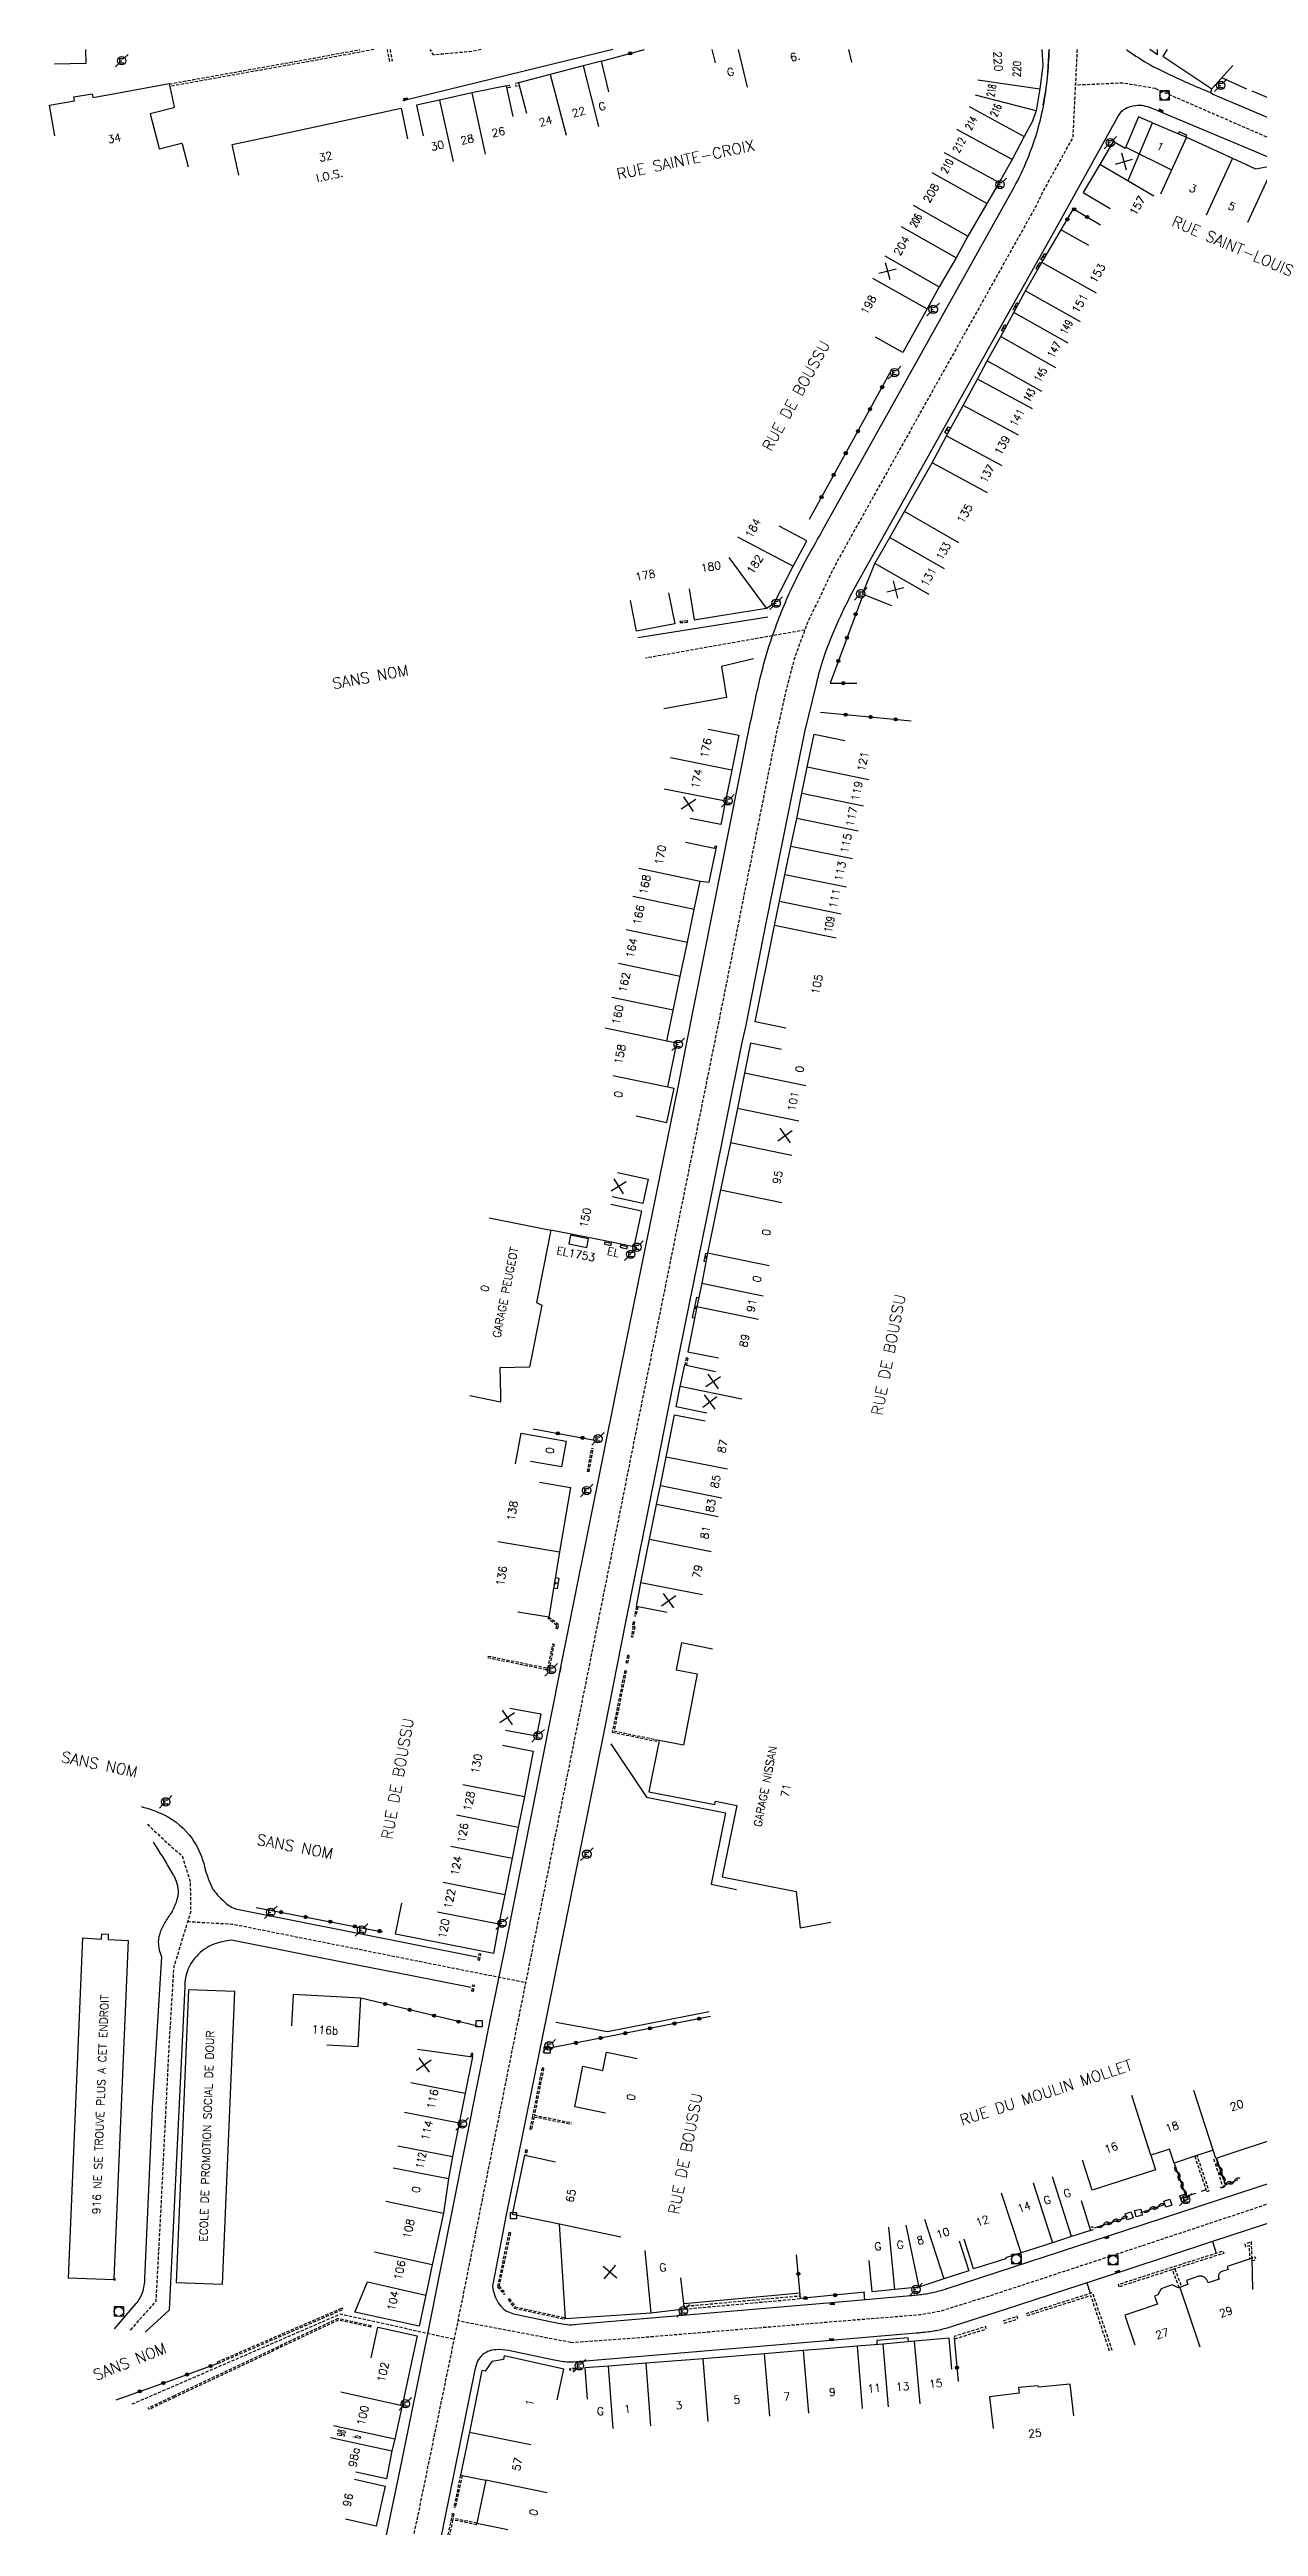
# Model space of a CAD drawing. Header units: millimetres. Extents: x 108000 to 109000, y 121000 to 122000.
# Drawn here: x 108280.5 to 108473.1, y 121605.4 to 122000 of the extents above; entities that cross this region are included whole.
import ezdxf
from ezdxf.enums import TextEntityAlignment as Align

# ---------------------------------------------------------------- set-up
doc = ezdxf.new("R2010")
doc.units = ezdxf.units.MM
doc.linetypes.add('DASHED', pattern=[0.75, 0.5, -0.25])
doc.layers.get('0').update_dxf_attribs({"linetype": 'CONTINUOUS'})
for name, color, linetype in [('W0001', 6, 'DASHED'), ('W0008', 7, 'CONTINUOUS'), ('W0100', 7, 'CONTINUOUS'), ('W0112', 1, 'DASHED'), ('W0310', 3, 'CONTINUOUS'), ('W0322', 7, 'CONTINUOUS'), ('W0400', 7, 'CONTINUOUS'), ('W0420', 7, 'CONTINUOUS'), ('W0471', 7, 'CONTINUOUS'), ('W0984', 7, 'CONTINUOUS'), ('W0989', 7, 'CONTINUOUS'), ('W0991', 7, 'CONTINUOUS'), ('W1102', 7, 'CONTINUOUS')]:
    doc.layers.add(name, color=color, linetype=linetype)
doc.styles.get("Standard").update_dxf_attribs({"font": 'romans.shx', "width": 0.85})

# ---------------------------------------------------------------- blocks, each defined once
blk = doc.blocks.new('T400')
for p, q in [((-0.15, 0.3), (0.15, 0.3)), ((-0.15, -0.25), (-0.15, 0.3)), ((-0.15, 0.15), (0.15, 0.15)), ((-0.15, 0), (0.15, 0)), ((0.15, 0.3), (0.15, -0.25)), ((-0.15, -0.15), (0.15, -0.15)), ((-0.15, -0.25), (-0.15, -0.3)), ((-0.15, -0.3), (0.15, -0.3)), ((0.15, -0.3), (0.15, -0.25))]:
    blk.add_line(p, q)
blk = doc.blocks.new('T420')
for p, q in [((0.75, 0.75), (-0.75, 0.75)), ((-0.75, 0.75), (-0.75, -0.75)), ((0.75, 0.75), (0.75, -0.75)), ((0.75, -0.75), (-0.75, -0.75))]:
    blk.add_line(p, q)
blk.add_ellipse((0, 0), major_axis=(-0.53, 0.53), ratio=1, start_param=3.926991, end_param=10.210176)
blk = doc.blocks.new('T471')
for p, q in [((-0.333334, 0.333334), (-0.333334, -0.333334)), ((-0.333334, 0.333334), (0.333334, 0.333334)), ((-0.333334, 0), (0, 0)), ((0.500001, 0.500001), (1.000002, 1.000002)), ((-0.500001, -0.500001), (-1.000002, -1.000002)), ((-0.333334, -0.333334), (0.333334, -0.333334))]:
    blk.add_line(p, q)
blk.add_ellipse((0, 0), major_axis=(0.471405, 0.471405), ratio=1, start_param=5.4977871438, end_param=11.780972451)
blk = doc.blocks.new('t112o')
at = {"color": 0, "linetype": 'Continuous'}
for p, q in [((-0.5, 0.5), (0.5, 0.5)), ((-0.5, -0.5), (-0.5, 0.5)), ((0.5, 0.5), (0.5, -0.5)), ((0.5, -0.5), (-0.5, -0.5))]:
    blk.add_line(p, q, dxfattribs=at)
blk = doc.blocks.new('t310o')
at = {"color": 0, "linetype": 'Continuous'}
for centre, start, end in [((-0.5, 0.38), 216.8699, 323.1304), ((0.5, -0.37), 36.8699, 143.1303)]:
    blk.add_arc(centre, 0.625, start, end, dxfattribs=at)
blk = doc.blocks.new('t991o')
at = {"color": 0, "linetype": 'Continuous'}
for p, q in [((-1, 1), (1, -1)), ((-1, -1), (1, 1))]:
    blk.add_line(p, q, dxfattribs=at)
blk = doc.blocks.new('t322o')
at = {"color": 0, "linetype": 'Continuous'}
for radius in [0.25, 0.15]:
    blk.add_circle((0, 0), radius, dxfattribs=at)

msp = doc.modelspace()

# ---------------------------------------------------------------- linework, layer by layer
at = {"layer": 'W0001', "flags": 128}
for points in [[(108444.19, 122000), (108443.49, 121985.98), (108438.57, 121977.06), (108437.51, 121974.83), (108418, 121939.97), (108408.08, 121922.25), (108406.21, 121918.88), (108405.18, 121916.93), (108402.49, 121911.26), (108401.3, 121908.84), (108399.17, 121903.03), (108397.82, 121897.87), (108396.25, 121890.91), (108387.53, 121847.24), (108380.72, 121813.47), (108374.14, 121780.96), (108370.21, 121761.15), (108365.39, 121737.11), (108358.99, 121705.13), (108355.23, 121686.46), (108345.95, 121640.05), (108344.54, 121633.23), (108340.67, 121614.42), (108333.76, 121580.89), (108325.13, 121539.92), (108316.26, 121501.27), (108307.01, 121463.69), (108301.99, 121443.41), (108294, 121409.87), (108293.46, 121402.49), (108292.73, 121397.96), (108293.43, 121385.87), (108294.19, 121382.41), (108297.31, 121367.52)], [(108349.27, 122000), (108347.43, 121999.64), (108341.69, 121999.15), (108341.15, 122000)], [(108456.69, 121993.78), (108451.47, 121994.65), (108443.91, 121994.32), (108443.91, 121994.32)], [(108456.69, 121993.78), (108483.91, 121981.95), (108584.57, 121938.74)], [(108400.82, 121907.52), (108393.79, 121906.28), (108380.9, 121904), (108375.45, 121903.04), (108375.45, 121903.04)], [(108296.12, 121717.27), (108299.44, 121714.17), (108301.65, 121712.28), (108302.95, 121708.11), (108303.02, 121703.38), (108300.31, 121694.5), (108299.57, 121682.44), (108298.25, 121655.96), (108297.47, 121641.28), (108293.33, 121636.64), (108293.33, 121636.64)], [(108302.53, 121701.78), (108305.23, 121701.63), (108309.65, 121701.39), (108348.1, 121693.73), (108356.36, 121692.09), (108356.36, 121692.09)], [(108363.56, 121634.73), (108372.48, 121635.35), (108407.06, 121638.2), (108419.15, 121639.16), (108422.41, 121639.74), (108422.41, 121639.74), (108430.44, 121642.23), (108454.24, 121650.05), (108485.2, 121660.34), (108502.26, 121665.79), (108504.26, 121666.34), (108512.05, 121667.43), (108519.83, 121668.31), (108523.16, 121664.87), (108526.54, 121660.62), (108529.66, 121656.73), (108533.39, 121650.78), (108538.02, 121643.8), (108543.28, 121634.27), (108548.04, 121627.79), (108550.61, 121623.02), (108551.96, 121618.01), (108555.03, 121612.37), (108569.77, 121590.38), (108583.88, 121569.6), (108593.41, 121557.01), (108597.36, 121551.94)], [(108293.72, 121624.93), (108316.94, 121634.98), (108326.85, 121639.27), (108339.25, 121636.54), (108344.96, 121635.29), (108344.96, 121635.29)], [(108363.56, 121634.73), (108352.17, 121636.9), (108345.56, 121638.16), (108345.56, 121638.16)]]:
    msp.add_lwpolyline(points, dxfattribs=at)
at = {"layer": 'W0008'}
msp.add_line((108374.25, 121906.31), (108394.94, 121909.63), dxfattribs=at)
at = {"layer": 'W0008', "flags": 128}
for points in [[(108333.05, 121598.48), (108336.59, 121615.49), (108340.78, 121636.09), (108350.73, 121686.02), (108352.78, 121696.08), (108352.98, 121697.06), (108361.99, 121742.27), (108361.82, 121741.49), (108370.93, 121786.99), (108375.46, 121809.18), (108380.64, 121834.7), (108381.87, 121841.04), (108391.72, 121890.51, -0.0048), (108393.04, 121896.85, -0.0153), (108394.53, 121902.93, -0.0204), (108396.39, 121908.58, -0.0265), (108399.68, 121916.11, -0.0115), (108401.75, 121920, 0.0035), (108403.98, 121923.97), (108405.48, 121926.74), (108434.15, 121978.07, 0.0305), (108436.28, 121982.52, 0.0486), (108438.82, 121990.97, 0.038095), (108439.77, 122000)], [(108452.03, 122000, 0.004713), (108452.23, 121999.86, 0.004088), (108452.78, 121999.47)], [(108452.78, 121999.47, 0.025609), (108456.38, 121997.27), (108456.38, 121997.27)], [(108456.38, 121997.27, 0.014897), (108463.09, 121994.12, 0.00772), (108465.48, 121993.16), (108465.82, 121992.88), (108476.93, 121988.14), (108502.32, 121977.3), (108529.56, 121965.63), (108542.94, 121959.9), (108551.55, 121956.15), (108572.77, 121947.08), (108586.27, 121941.26)], [(108457.01, 121990.3), (108455.46, 121990.85, 0.1537), (108452.81, 121990.92, 0.2078), (108450.71, 121989.44), (108450.12, 121988.28), (108440.87, 121971.6), (108430.52, 121953.19), (108410.68, 121917.75, 0.0062), (108408.59, 121913.94, 0.0143), (108406.2, 121909.1, 0.027), (108403.82, 121903.12, 0.021), (108402.61, 121898.88), (108400.78, 121891.31), (108394.43, 121859.78), (108391.36, 121844.31), (108390.81, 121841.82), (108385.97, 121817.76), (108380.89, 121792.67), (108377.35, 121774.92), (108372.24, 121749.2), (108368.96, 121732.73), (108359.73, 121686.9), (108353.29, 121655.04), (108351.12, 121644.02, 0.1248), (108351.29, 121642.67, 0.1323), (108352.66, 121640.24, 0.13), (108354.72, 121639.24), (108361.8, 121637.75), (108361.8, 121637.75)], [(108295.16, 121720.1, -0.0427), (108298.81, 121718.78, -0.1235), (108303.24, 121714.99, -0.0799), (108305.09, 121711.09, 0.0649), (108306.52, 121707.02, 0.0619), (108308.12, 121705.19, 0.0886), (108309.77, 121703.97), (108310.17, 121703.79), (108348.59, 121696.18), (108348.59, 121696.18)], [(108290.87, 121636.9), (108294.32, 121640.91, 0.0914), (108295.36, 121642.68, 0.0743), (108295.74, 121644.93), (108296.93, 121672.04), (108298.42, 121696.16, -0.0862), (108297.9, 121698.49, -0.0827), (108298.29, 121700.29, -0.0453), (108298.9, 121701.6, -0.0032), (108300, 121703.24, 0.0617), (108300.81, 121705.13, 0.0752), (108301.08, 121706.67, 0.1235), (108300.07, 121709.56, 0.0163), (108297.08, 121714.44), (108297.08, 121714.44)], [(108347.62, 121691.28), (108337.98, 121693.18), (108329.78, 121694.8), (108309.53, 121698.8, 0.056), (108306.71, 121698.18, 0.1167), (108303.94, 121696.24, 0.1397), (108302.2, 121692.84, 0.0315), (108302.07, 121691.42), (108299.58, 121639.88), (108295.78, 121636.38), (108295.78, 121636.38)], [(108490.32, 121665.16), (108451.88, 121652.59), (108423.62, 121643.32, -0.008425), (108422.79, 121643.06, -0.006317), (108421.67, 121642.75, -0.01591), (108420.64, 121642.52, -0.017597), (108419.7, 121642.37, -0.003856), (108418.59, 121642.24, -0.004876), (108417.71, 121642.15), (108406.29, 121641.13), (108364.58, 121637.58, -0.022787), (108363.45, 121637.49, -0.008584), (108363.35, 121637.49, -0.038769), (108361.8, 121637.75)], [(108488.16, 121658.15), (108465.75, 121650.79), (108452.12, 121646.32), (108432.75, 121639.99), (108424.44, 121637.31, -0.009883), (108423.52, 121637.03, -0.008766), (108422.49, 121636.76, -0.014985), (108421.55, 121636.56, -0.013778), (108420.53, 121636.41, -0.003473), (108419.28, 121636.26, -0.005943), (108418.54, 121636.19), (108403.72, 121634.92), (108365.31, 121631.72)], [(108365.31, 121631.72, -0.0239), (108363.57, 121631.59, -0.0168), (108362.98, 121631.6, -0.0382), (108360.63, 121631.96), (108353.64, 121633.43, 0.07), (108351.67, 121633.57, 0.0825), (108350.35, 121633.28, 0.1011), (108349.27, 121632.52, 0.1325), (108348.46, 121631.09), (108348.29, 121630.37), (108337.81, 121578.78)]]:
    msp.add_lwpolyline(points, format="xyb", dxfattribs=at)
for points in [[(108370.27, 122000), (108336.83, 121991.84)], [(108439.69, 122000), (108439.49, 121996.29), (108439.42, 121995.4), (108439.31, 121994.52), (108439.06, 121992.85), (108438.76, 121991.19)], [(108465.48, 121993.16), (108465.65, 121993.75)], [(108457.01, 121990.3), (108481.94, 121979.84)], [(108461.53, 121986.09), (108461.65, 121986.35), (108460.45, 121986.89), (108460.33, 121986.62)], [(108392.65, 121902.93), (108387.54, 121901.7), (108388.38, 121896.78), (108378.4, 121894.96), (108378.4, 121894.96)], [(108369.95, 121730.09), (108375.59, 121721.57), (108388.21, 121719.12), (108385.89, 121707.76), (108389.93, 121706.91), (108389.93, 121706.91)], [(108385.61, 121687.42), (108369.4, 121684.22), (108361.16, 121685.7), (108361.16, 121685.7)], [(108465.75, 121650.79), (108466.34, 121648.95)], [(108410.41, 121641.48), (108410.29, 121642.71)], [(108445.76, 121644.24), (108446.29, 121642.58)], [(108417.35, 121634.84), (108417.3, 121635.47), (108412.28, 121635.04), (108412.32, 121634.39)]]:
    msp.add_lwpolyline(points, dxfattribs=at)
at = {"layer": 'W0100'}
for p, q in [((108457.01, 121999.13), (108455.77, 122000)), ((108457.01, 121999.13), (108456.97, 122000)), ((108437.96, 121965.58), (108438.21, 121965.44)), ((108438.21, 121965.44), (108438.14, 121965.59)), ((108438.74, 121967.02), (108439.04, 121966.85)), ((108439.04, 121966.85), (108438.85, 121966.82)), ((108439.04, 121966.85), (108438.97, 121967.02)), ((108438.21, 121965.44), (108438.04, 121965.42)), ((108434.31, 121959.12), (108434.56, 121958.98)), ((108434.56, 121958.98), (108434.33, 121958.91)), ((108434.56, 121958.98), (108434.49, 121959.21)), ((108432.41, 121955.68), (108432.69, 121955.53)), ((108432.69, 121955.53), (108432.49, 121955.49)), ((108432.69, 121955.53), (108432.61, 121955.72)), ((108423.42, 121939.45), (108423.83, 121939.23)), ((108423.83, 121939.23), (108423.57, 121939.2)), ((108423.83, 121939.23), (108423.71, 121939.46)), ((108384.89, 121807.6), (108385.21, 121807.54)), ((108385.21, 121807.54), (108385.02, 121807.43)), ((108385.21, 121807.54), (108385.07, 121807.71)), ((108383.23, 121799.6), (108383.61, 121799.53)), ((108383.61, 121799.53), (108383.37, 121799.39)), ((108383.61, 121799.53), (108383.44, 121799.74)), ((108360.96, 121755.74), (108361.21, 121755.86)), ((108360.96, 121755.74), (108361.16, 121755.55)), ((108361.5, 121755.65), (108360.96, 121755.74))]:
    msp.add_line(p, q, dxfattribs=at)
at = {"layer": 'W0100', "flags": 128}
for points in [[(108286.28, 122000), (108286.32, 121997.76), (108281.32, 121997.67)], [(108369.61, 121993.27), (108368.44, 121998.13), (108365.52, 121997.43), (108360.26, 121996.02), (108355.23, 121994.69), (108356.51, 121989.85)], [(108386.02, 122000), (108386.55, 121997.88)], [(108438.6, 122000), (108438.72, 121997.45), (108438.26, 121993.75), (108437.66, 121990.22), (108437.01, 121988.49), (108435.78, 121986.14), (108433.83, 121982.49), (108431.78, 121978.82), (108429.79, 121975.45), (108426.79, 121970.27), (108424.93, 121966.82), (108422.25, 121962.19), (108420.31, 121958.67), (108416.43, 121951.72), (108412.09, 121954.2), (108412.09, 121954.2)], [(108458.55, 122000), (108457.84, 121998.92), (108465.65, 121993.75), (108469.01, 121997.45)], [(108281.41, 121986.23), (108280.54, 121991.15), (108284.51, 121991.85), (108284.41, 121992.45), (108287.31, 121992.95), (108287.42, 121992.36), (108290.98, 121992.98), (108299.57, 121994.57), (108300.41, 121990.88), (108300.32, 121990.85), (108300.34, 121990.76), (108300.36, 121990.69), (108296.59, 121989.74), (108297.82, 121984.88), (108298, 121984.16), (108301.54, 121985.06), (108301.67, 121984.97), (108302.6, 121981.3)], [(108354.36, 121989.35), (108353.34, 121994.24), (108353.34, 121994.24), (108347.82, 121993.09), (108342.65, 121991.95), (108338.96, 121991.13), (108340.05, 121986.25)], [(108310.71, 121979.97), (108309.65, 121984.86), (108317.64, 121986.59), (108336.56, 121990.64)], [(108337.61, 121985.76), (108336.57, 121990.65)], [(108456.22, 121988.33), (108453.98, 121989.28), (108451.83, 121984.23), (108449.92, 121985.34), (108447.8, 121981.69), (108445.16, 121977.21), (108449.47, 121974.68), (108449.47, 121974.68)], [(108456.22, 121988.33), (108461.61, 121986.06), (108468.93, 121982.71), (108472.62, 121980.99), (108472.62, 121980.99), (108475.53, 121981.52), (108481.79, 121979.06), (108481.75, 121978.94), (108486.51, 121976.9), (108484.54, 121972.31)], [(108414.68, 121911.39), (108410.03, 121913.22), (108411.97, 121918.12), (108414.35, 121922.28), (108416.71, 121926.4), (108421.11, 121934.15), (108423.41, 121938.47), (108426.05, 121943.3), (108428.32, 121947.49), (108429.87, 121950.41), (108432.03, 121954.28), (108434.09, 121958.12), (108435.97, 121961.58), (108438.59, 121966.08), (108441.64, 121971.28), (108445.99, 121968.82), (108445.99, 121968.82)], [(108437.93, 121964.95), (108437.68, 121965.09), (108438.24, 121966.08), (108438.5, 121965.93), (108438.5, 121965.93)], [(108438.74, 121966.35), (108438.43, 121966.53), (108439.06, 121967.5), (108439.33, 121967.34), (108439.33, 121967.34)], [(108434.27, 121958.46), (108434.02, 121958.6), (108434.6, 121959.64), (108434.84, 121959.51), (108434.84, 121959.51)], [(108432.45, 121955.08), (108432.16, 121955.24), (108432.66, 121956.12), (108432.93, 121955.97), (108432.93, 121955.97)], [(108423.57, 121938.75), (108423.15, 121938.98), (108423.68, 121939.92), (108424.08, 121939.7), (108424.08, 121939.7)], [(108382.42, 121914.11), (108383.21, 121909.17), (108386.76, 121909.74), (108394.72, 121911.02), (108395.93, 121911.8), (108398.98, 121917.71), (108401.15, 121921.76), (108396.72, 121924.08), (108396.72, 121924.08)], [(108379.13, 121913.43), (108380.1, 121908.52), (108374.03, 121907.33), (108373.06, 121912.23), (108373.06, 121912.23)], [(108385.42, 121891.75), (108390.32, 121890.76), (108389.22, 121885.19), (108388.22, 121880.29), (108387.47, 121876.52), (108382.57, 121877.5), (108382.57, 121877.5)], [(108397.79, 121844.08), (108392.9, 121845.09), (108396.02, 121860.47), (108396.82, 121864.32), (108397.67, 121868.54), (108398.62, 121873.11), (108399.53, 121877.48), (108400.37, 121881.53), (108401.22, 121885.66), (108402.31, 121890.95), (108407.2, 121889.95), (108407.2, 121889.95)], [(108378.99, 121834.74), (108380.45, 121841.7), (108378.84, 121842.04), (108380.96, 121852.35), (108382.14, 121857.78), (108383.23, 121863.02), (108384.16, 121867.53), (108385.62, 121867.36), (108386.7, 121872.69), (108381.8, 121873.67), (108381.8, 121873.67)], [(108397.09, 121840.7), (108392.2, 121841.7), (108391.2, 121836.92), (108390.08, 121831.35), (108388.97, 121825.84), (108387.39, 121818.34), (108385.35, 121808.24), (108384.4, 121803.48), (108383.64, 121799.7), (108382.17, 121792.56), (108387.07, 121791.56), (108387.07, 121791.56)], [(108373.98, 121830.11), (108378.87, 121829.08), (108380.01, 121834.52), (108380.01, 121834.52)], [(108371, 121821.11), (108375.88, 121820.05), (108375.04, 121816.16), (108370.15, 121817.23), (108370.15, 121817.23)], [(108369.92, 121816.05), (108374.8, 121815.02), (108373.58, 121809.26), (108368.7, 121810.29), (108360.38, 121811.9), (108358.09, 121800.41), (108358.97, 121799.97), (108356.97, 121790.1), (108352.26, 121790), (108352.35, 121785.82), (108352.38, 121784.53), (108347.48, 121785.52), (108347.48, 121785.52)], [(108363.22, 121809.72), (108366.1, 121809.14), (108366.4, 121810.52), (108363.52, 121811.1), (108363.22, 121809.72), (108363.22, 121809.72)], [(108368.88, 121809.72), (108369.94, 121809.49), (108370.03, 121809.79), (108368.96, 121810.02), (108368.88, 121809.72), (108368.88, 121809.72)], [(108371.41, 121809.22), (108372.01, 121809.07), (108372.49, 121808.94), (108372.57, 121809.26), (108371.49, 121809.54), (108371.41, 121809.22), (108371.41, 121809.22)], [(108385.33, 121808.15), (108385.01, 121808.21), (108384.77, 121807), (108385.09, 121806.93), (108385.09, 121806.93)], [(108383.93, 121801.13), (108383.57, 121801.2), (108382.89, 121798.01), (108383.29, 121797.93), (108383.29, 121797.93)], [(108385.23, 121782.76), (108380.33, 121783.78), (108381, 121787.02), (108381.72, 121790.45), (108386.62, 121789.43), (108386.62, 121789.43)], [(108378.9, 121751.01), (108374, 121751.98), (108374.7, 121755.76), (108376.09, 121762.68), (108377.21, 121768.23), (108377.83, 121771.25), (108378.72, 121775.78), (108380.07, 121782.5), (108384.97, 121781.53), (108384.97, 121781.53)], [(108354.74, 121774.68), (108355.63, 121779.6), (108362.81, 121778.31), (108362.07, 121774.2), (108357.15, 121775.09), (108357.15, 121775.09)], [(108358.56, 121771.77), (108363.49, 121770.95), (108361.77, 121760.66), (108360.05, 121750.26), (108355.12, 121751.08), (108355.12, 121751.08)], [(108361.1, 121756.6), (108361.63, 121756.51), (108361.37, 121754.78), (108360.81, 121754.88), (108360.81, 121754.88)], [(108386.1, 121745.19), (108381.21, 121746.19), (108380.33, 121741.88), (108383.68, 121741.23), (108381.48, 121729.89), (108377.65, 121730.63), (108376, 121722.47), (108386.48, 121720.42), (108386.59, 121720.95), (108389.99, 121720.29), (108387.68, 121708.91), (108399.43, 121706.57), (108400.06, 121700.77), (108404.97, 121701.7), (108404.97, 121701.7)], [(108353.86, 121735.8), (108358.77, 121734.86), (108358.09, 121731.3), (108353.18, 121732.23), (108353.18, 121732.23)], [(108352.68, 121729.9), (108357.58, 121728.94), (108356.18, 121721.68), (108355.16, 121716.78), (108354.24, 121711.88), (108353.05, 121706.05), (108352.12, 121701.42), (108351.23, 121696.71), (108335.66, 121699.79), (108336.63, 121704.69), (108336.63, 121704.69)], [(108285.83, 121699.17), (108288.81, 121699), (108288.85, 121699.8), (108289.9, 121699.75), (108289.86, 121698.94), (108293.04, 121698.76), (108290.79, 121644.86), (108290.78, 121644.68), (108283.56, 121644.98), (108285.83, 121699.17), (108285.83, 121699.17)], [(108310.05, 121690.64), (108302.67, 121690.91), (108300.69, 121644.26), (108308.08, 121643.99), (108310.05, 121690.64), (108310.05, 121690.64)], [(108324.7, 121682.15), (108329.69, 121681.86), (108330.12, 121689.57), (108319.36, 121690.18), (108319.07, 121685.19), (108319.07, 121685.19)], [(108499.52, 121684.79), (108501.38, 121680.15), (108490.15, 121675.64), (108491.18, 121673.03), (108487.33, 121671.51), (108487.33, 121671.51), (108485.4, 121676.31), (108478.79, 121673.66), (108478.84, 121673.54), (108480.43, 121669.63), (108477.21, 121668.56), (108477.48, 121667.75), (108466.3, 121664.03), (108465.85, 121665.38), (108462.96, 121664.4), (108459.65, 121663.28), (108458.93, 121665.52), (108458.1, 121665.25), (108455.95, 121664.56), (108456.69, 121662.25), (108446.59, 121659), (108445.06, 121663.76)], [(108339.16, 121681.44), (108347.88, 121680.21), (108346.74, 121674.44), (108345.79, 121669.69), (108344.74, 121664.37), (108344.1, 121660.79), (108343.29, 121655.34), (108341.49, 121647.12), (108340.46, 121642.28), (108339.4, 121637.32), (108329.18, 121639.56), (108331.2, 121644.38), (108331.2, 121644.38)], [(108369.08, 121671.26), (108364.18, 121672.24), (108365.49, 121678.72), (108368.66, 121678.08), (108369.24, 121680.95), (108374.13, 121679.96), (108374.13, 121679.96)], [(108362.72, 121638.5), (108361.74, 121653.57), (108354.25, 121655.12), (108356.22, 121664.55), (108361.11, 121663.53), (108361.11, 121663.53)], [(108444.83, 121657.34), (108446.35, 121652.58), (108443.32, 121651.61), (108440.28, 121650.62), (108435.26, 121649.02), (108432.81, 121648.21), (108432.83, 121648.06), (108427.7, 121646.44), (108426.2, 121651.21)], [(108425.42, 121650.9), (108426.97, 121646.14), (108422.98, 121644.84), (108418.99, 121643.55), (108415.18, 121643.15), (108411.56, 121642.81), (108411.09, 121647.79)], [(108381.03, 121645.01), (108381.62, 121640.04), (108376.32, 121639.41), (108362.72, 121638.5)], [(108331.74, 121632.27), (108332.82, 121637.15), (108339.1, 121635.77), (108336.71, 121624.69), (108335.51, 121619.33), (108335.07, 121617.44), (108334.21, 121613), (108329.33, 121614.08), (108329.33, 121614.08)], [(108424.24, 121630.45), (108423.79, 121635.43), (108418.29, 121634.93), (108413.3, 121634.47), (108409.18, 121634.15), (108403.45, 121633.68), (108400.59, 121633.44), (108394.4, 121632.94), (108384.64, 121632.1), (108375.57, 121631.43), (108369.54, 121630.97), (108365.81, 121630.69), (108366.18, 121625.7)], [(108361.36, 121625.6), (108362.44, 121630.48), (108352.95, 121632.58), (108352.84, 121632.03), (108351, 121631.68), (108349.92, 121630.18), (108349.4, 121630.25), (108347.4, 121620.44), (108346.01, 121613.58), (108350, 121612.77), (108348.61, 121605.95), (108353.51, 121604.95), (108353.51, 121604.95)], [(108443.69, 121623.04), (108443.69, 121623.04), (108443.09, 121628.08), (108438.02, 121627.62), (108438, 121627.83), (108434.85, 121627.55), (108434.85, 121627.55), (108434.96, 121626.64), (108430.24, 121626.08), (108430.84, 121621.03), (108430.84, 121621.03)], [(108329.09, 121612.93), (108333.97, 121611.85), (108332.56, 121605.49), (108327.68, 121606.57), (108327.68, 121606.57)]]:
    msp.add_lwpolyline(points, dxfattribs=at)
msp.add_lwpolyline([(108472.18, 121643.16), (108472.05, 121648.16), (108468.09, 121646.82), (108468.23, 121646.35), (108467.23, 121646.02, 0.09236), (108467.01, 121645.91, 0.076333), (108466.82, 121645.69, 0.07414), (108466.76, 121645.56, 0.038383), (108466.7, 121645.31, 0.084901), (108466.71, 121645.09), (108466.8, 121644.83), (108465.05, 121644.22, 0.057612), (108464.93, 121644.58, 0.083668), (108464.79, 121644.79, 0.02915), (108464.48, 121645.07, 0.062985), (108464.32, 121645.18, 0.032024), (108464.12, 121645.25, 0.047335), (108463.98, 121645.29, 0.048646), (108463.67, 121645.29, 0.063602), (108463.43, 121645.24), (108461.61, 121644.62), (108461.85, 121643.98), (108461.18, 121643.73), (108460.81, 121643.59), (108460.29, 121643.42), (108459.34, 121643.89), (108457.56, 121643.25), (108457.05, 121642.33), (108456.54, 121642.13), (108456.98, 121640.82), (108453.22, 121639.54), (108451.8, 121639.06), (108453.4, 121634.33)], format="xyb", dxfattribs=at)
at = {"layer": 'W0112'}
for p, q in [((108380.94, 121908.95), (108381.62, 121909)), ((108380.94, 121908.95), (108380.96, 121908.7)), ((108380.96, 121908.7), (108381.64, 121908.75)), ((108381.62, 121909), (108382.12, 121909.04)), ((108381.64, 121908.75), (108382.14, 121908.79)), ((108382.14, 121908.79), (108382.12, 121909.04)), ((108386.45, 121872.74), (108386.54, 121873.17)), ((108386.54, 121873.17), (108386.79, 121873.11)), ((108386.7, 121872.69), (108386.79, 121873.11)), ((108381.95, 121791.57), (108381.72, 121790.45)), ((108382.2, 121791.52), (108381.95, 121791.57)), ((108382.2, 121791.52), (108381.97, 121790.4)), ((108366.22, 121773.45), (108366.89, 121777.18)), ((108366.47, 121773.41), (108367.13, 121777.13)), ((108366.89, 121777.18), (108367.13, 121777.13)), ((108366.47, 121773.41), (108366.22, 121773.45)), ((108360.05, 121750.26), (108359.9, 121750.06)), ((108361.33, 121748.96), (108359.9, 121750.06)), ((108361.61, 121749.06), (108360.05, 121750.26)), ((108361.23, 121748.45), (108361.33, 121748.96)), ((108361.47, 121748.4), (108361.61, 121749.06)), ((108373.5, 121748.8), (108373.17, 121747.15)), ((108373.47, 121749.53), (108373.33, 121748.84)), ((108373.33, 121748.84), (108373.5, 121748.8)), ((108373.75, 121748.75), (108373.41, 121747.1)), ((108373.72, 121749.48), (108373.47, 121749.53)), ((108373.72, 121749.48), (108373.57, 121748.79)), ((108373.57, 121748.79), (108373.75, 121748.75)), ((108374, 121751.98), (108373.69, 121750.51)), ((108373.69, 121750.51), (108373.94, 121750.46)), ((108374.25, 121751.93), (108373.94, 121750.46)), ((108359.92, 121742.15), (108360.71, 121746.02)), ((108360.12, 121741.85), (108360.95, 121745.97)), ((108360.71, 121746.02), (108360.95, 121745.97)), ((108361.47, 121748.4), (108361.23, 121748.45)), ((108373.41, 121747.1), (108373.17, 121747.15)), ((108350.32, 121743.83), (108360.12, 121741.85)), ((108350.37, 121744.08), (108359.92, 121742.15)), ((108372.15, 121741.79), (108370.16, 121731.94)), ((108372.39, 121741.74), (108370.45, 121732.14)), ((108372.15, 121741.79), (108372.39, 121741.74)), ((108372.58, 121744.18), (108372.34, 121742.97)), ((108372.59, 121742.92), (108372.34, 121742.97)), ((108372.82, 121744.14), (108372.58, 121744.18)), ((108372.82, 121744.14), (108372.59, 121742.92)), ((108370.16, 121731.94), (108377.61, 121730.43)), ((108370.45, 121732.14), (108377.66, 121730.67)), ((108377.66, 121730.67), (108377.65, 121730.63)), ((108348.78, 121695.65), (108348.98, 121696.63)), ((108349.02, 121695.6), (108348.78, 121695.65)), ((108349.22, 121696.58), (108348.98, 121696.63)), ((108349.02, 121695.6), (108349.22, 121696.58)), ((108347.8, 121690.68), (108347.96, 121691.71)), ((108348.05, 121690.64), (108347.8, 121690.68)), ((108347.96, 121691.71), (108348.2, 121691.67)), ((108348.05, 121690.64), (108348.2, 121691.67)), ((108347.63, 121680.25), (108347.74, 121680.8)), ((108347.98, 121680.76), (108347.74, 121680.8)), ((108347.88, 121680.21), (108347.98, 121680.76)), ((108358.98, 121678.49), (108357.46, 121670.74)), ((108359.23, 121678.44), (108357.75, 121670.94)), ((108359.23, 121678.44), (108358.98, 121678.49)), ((108357.46, 121670.74), (108357.02, 121668.73)), ((108357.7, 121670.69), (108357.26, 121668.68)), ((108357.7, 121670.69), (108363.63, 121669.5)), ((108357.75, 121670.94), (108363.68, 121669.74)), ((108357.02, 121668.73), (108357.26, 121668.68)), ((108356.35, 121665.42), (108356.22, 121664.55)), ((108356.6, 121665.38), (108356.35, 121665.42)), ((108356.6, 121665.38), (108356.46, 121664.5)), ((108353.69, 121652.22), (108351.87, 121643.61)), ((108353.93, 121652.17), (108352.14, 121643.68)), ((108353.93, 121652.17), (108353.69, 121652.22)), ((108290.78, 121644.68), (108290.99, 121644.67)), ((108291, 121644.86), (108290.79, 121644.86)), ((108290.99, 121644.67), (108291, 121644.86)), ((108351.87, 121643.61), (108352.95, 121642.39)), ((108352.14, 121643.68), (108353.13, 121642.55)), ((108352.95, 121642.39), (108353.13, 121642.55)), ((108326.48, 121638.54), (108300.4, 121626.23)), ((108326.51, 121638.28), (108300.51, 121626)), ((108307.29, 121631.64), (108327.13, 121640.22)), ((108307.39, 121631.41), (108327.23, 121639.99)), ((108331.77, 121637.4), (108326.48, 121638.54)), ((108331.71, 121637.15), (108326.51, 121638.28)), ((108327.23, 121639.99), (108327.13, 121640.22)), ((108353.79, 121641.69), (108353.59, 121641.55)), ((108353.59, 121641.55), (108354.55, 121640.2)), ((108353.79, 121641.69), (108354.69, 121640.43)), ((108354.55, 121640.2), (108362.58, 121638.43)), ((108354.69, 121640.43), (108362.64, 121638.68)), ((108362.58, 121638.43), (108362.64, 121638.68)), ((108331.71, 121637.15), (108331.77, 121637.4)), ((108307.39, 121631.41), (108307.29, 121631.64)), ((108365.1, 121630.62), (108363.4, 121630.55)), ((108363.41, 121630.3), (108363.4, 121630.55)), ((108365.11, 121630.37), (108363.41, 121630.3)), ((108365.1, 121630.62), (108365.11, 121630.37)), ((108300.4, 121626.23), (108296.3, 121624.29)), ((108296.41, 121624.06), (108296.3, 121624.29)), ((108300.51, 121626), (108296.41, 121624.06)), ((108346.01, 121613.58), (108344.92, 121608.48)), ((108346.26, 121613.53), (108345.17, 121608.43)), ((108344.54, 121606.77), (108343.4, 121601.19)), ((108344.68, 121607.5), (108344.54, 121606.77)), ((108344.68, 121607.5), (108344.92, 121607.45)), ((108344.92, 121607.45), (108344.79, 121606.72)), ((108348.61, 121605.94), (108344.79, 121606.72)), ((108345.17, 121608.43), (108344.92, 121608.48)), ((108344.74, 121606.47), (108343.65, 121601.14)), ((108348.56, 121605.69), (108344.74, 121606.47)), ((108348.56, 121605.69), (108348.61, 121605.94))]:
    msp.add_line(p, q, dxfattribs=at)
at = {"layer": 'W0112', "flags": 128}
for points in [[(108299.58, 121994.52), (108322.63, 121998.64), (108330, 122000)], [(108332.2, 122000), (108322.7, 121998.24), (108299.67, 121994.13)], [(108334.77, 122000), (108335.13, 121998.19), (108334.74, 121998.11), (108334.36, 122000)], [(108353.34, 121994.24), (108353.82, 121994.34), (108353.9, 121993.95), (108353.42, 121993.85)], [(108355.23, 121994.69), (108354.69, 121994.56), (108354.79, 121994.17), (108355.33, 121994.3)], [(108462.92, 121664.38), (108464.83, 121658.74), (108465.21, 121658.87), (108463.3, 121664.51)], [(108466.36, 121664.05), (108467.79, 121659.73), (108467.41, 121659.6), (108465.98, 121663.93)], [(108446.35, 121652.58), (108446.84, 121652.75), (108446.71, 121653.13), (108446.22, 121652.96)], [(108472.06, 121647.74), (108472.69, 121647.95), (108472.57, 121648.33), (108472.05, 121648.16), (108471.97, 121650.75), (108470.91, 121650.4), (108471.03, 121650.02), (108471.59, 121650.2), (108471.66, 121648.03)], [(108460.45, 121643.46), (108459.38, 121646.33)], [(108459.76, 121646.45), (108460.82, 121643.6)], [(108381.62, 121640.04), (108400.15, 121641.72), (108400.11, 121642.12), (108381.59, 121640.44)], [(108449.36, 121633.34), (108446.38, 121642.18), (108436.28, 121638.98), (108436.16, 121639.36), (108446.63, 121642.68), (108449.74, 121633.47)]]:
    msp.add_lwpolyline(points, dxfattribs=at)
for points in [[(108450.89, 121643.6), (108450.76, 121643.98), (108459.43, 121646.77), (108467.43, 121649.3), (108467.55, 121648.92), (108459.56, 121646.39)], [(108432.59, 121637.79), (108434.75, 121638.49), (108434.62, 121638.87), (108432.47, 121638.17)], [(108424.72, 121635.31), (108429.71, 121636.87), (108429.59, 121637.25), (108424.6, 121635.69)]]:
    msp.add_lwpolyline(points, close=True, dxfattribs=at)
at = {"layer": 'W0310'}
msp.add_line((108381.54, 121640.94), (108400.07, 121642.62), dxfattribs=at)
at = {"layer": 'W0310', "flags": 128}
for points in [[(108459.65, 121663.28), (108461.53, 121658.03)], [(108466.41, 121664.07), (108467.81, 121659.85), (108469.86, 121660.7)], [(108446.97, 121653.01), (108452.19, 121654.7)], [(108454.33, 121655.41), (108458.27, 121656.77)]]:
    msp.add_lwpolyline(points, dxfattribs=at)
at = {"layer": 'W0322'}
for p, q in [((108401.56, 121925.21), (108414.76, 121949.11)), ((108357.56, 121780.25), (108367.4, 121778.49)), ((108313.47, 121704.04), (108333.58, 121700.16)), ((108348.75, 121685.11), (108330.12, 121689.57)), ((108385.8, 121686.65), (108360.47, 121681.68))]:
    msp.add_line(p, q, dxfattribs=at)
at = {"layer": 'W0322', "flags": 128}
for points in [[(108368.44, 121998.13), (108375.31, 122000)], [(108471.23, 121993.71), (108467.23, 121995.49)], [(108507.2, 121993.7), (108485.71, 121987.62), (108472.09, 121993.39)], [(108441.64, 121971.28), (108443.63, 121974.61), (108447.92, 121972.05), (108447.92, 121972.05)], [(108410, 121912.9), (108404.84, 121899.07), (108409.09, 121899.04), (108409.09, 121899.04)], [(108403.35, 121894.42), (108407.82, 121894), (108417.77, 121893.07), (108417.77, 121893.07)], [(108461.53, 121658.03), (108463.1, 121658.51)], [(108464.01, 121658.85), (108464.78, 121659.09)], [(108410.39, 121642.72), (108400.15, 121641.72), (108399.49, 121648.7)], [(108424.62, 121635.44), (108425.25, 121628.53)], [(108291.14, 121625.58), (108300.11, 121628.8), (108307.39, 121631.41), (108307.39, 121631.41)]]:
    msp.add_lwpolyline(points, dxfattribs=at)
at = {"layer": 'W1102'}
for p, q in [((108428.37, 121995.2), (108438.26, 121993.75)), ((108427.01, 121990.93), (108435.78, 121986.14)), ((108437.66, 121990.22), (108427.99, 121992.71)), ((108433.83, 121982.49), (108425.06, 121987.28)), ((108452.31, 121979.13), (108456.22, 121988.33)), ((108423.01, 121983.61), (108431.78, 121978.82)), ((108456.42, 121976.63), (108447.8, 121981.69)), ((108429.79, 121975.45), (108421.09, 121980.37)), ((108418.09, 121975.19), (108426.79, 121970.27)), ((108424.93, 121966.82), (108416.23, 121971.74)), ((108413.55, 121967.11), (108422.25, 121962.19)), ((108447.29, 121961.17), (108438.59, 121966.08)), ((108411.61, 121963.59), (108420.31, 121958.67)), ((108442.79, 121953.21), (108434.09, 121958.12)), ((108435.97, 121961.58), (108444.68, 121956.67)), ((108432.03, 121954.28), (108440.73, 121949.37)), ((108438.58, 121945.5), (108429.87, 121950.41)), ((108437.11, 121942.75), (108428.32, 121947.49)), ((108434.84, 121938.56), (108426.05, 121943.3)), ((108423.41, 121938.47), (108432.21, 121933.73)), ((108429.91, 121929.4), (108421.11, 121934.15)), ((108425.38, 121921.44), (108416.71, 121926.4)), ((108390.12, 121922.35), (108398.98, 121917.71)), ((108414.35, 121922.28), (108423.02, 121917.31)), ((108394.72, 121911.02), (108388.8, 121919.07)), ((108420.64, 121913.16), (108411.97, 121918.12)), ((108389.22, 121885.19), (108379.42, 121887.16)), ((108411.01, 121883.65), (108401.22, 121885.66)), ((108378.42, 121882.25), (108388.22, 121880.29)), ((108400.37, 121881.53), (108410.16, 121879.52)), ((108409.32, 121875.47), (108399.53, 121877.48)), ((108398.62, 121873.11), (108408.41, 121871.11)), ((108374.37, 121869.57), (108384.16, 121867.53)), ((108407.46, 121866.54), (108397.67, 121868.54)), ((108383.23, 121863.02), (108373.45, 121865.06)), ((108396.82, 121864.32), (108406.61, 121862.31)), ((108372.36, 121859.83), (108382.14, 121857.78)), ((108405.8, 121858.46), (108396.02, 121860.47)), ((108380.96, 121852.35), (108371.18, 121854.39)), ((108370.08, 121849.05), (108379.86, 121847.01)), ((108378.84, 121842.04), (108369.05, 121844.08)), ((108370.23, 121836.58), (108380.01, 121834.52)), ((108400.99, 121834.93), (108391.2, 121836.92)), ((108390.08, 121831.35), (108399.87, 121829.35)), ((108398.77, 121823.84), (108388.97, 121825.84)), ((108387.39, 121818.34), (108397.18, 121816.35)), ((108350.58, 121813.86), (108360.38, 121811.9)), ((108395.14, 121806.25), (108385.35, 121808.24)), ((108384.4, 121803.48), (108394.19, 121801.48)), ((108393.43, 121797.7), (108383.64, 121799.7)), ((108390.79, 121784.98), (108381, 121787.02)), ((108388.52, 121773.84), (108378.72, 121775.78)), ((108377.83, 121771.25), (108387.63, 121769.3)), ((108387.01, 121766.28), (108377.21, 121768.23)), ((108351.91, 121762.3), (108361.77, 121760.66)), ((108376.09, 121762.68), (108385.89, 121760.73)), ((108384.51, 121753.81), (108374.7, 121755.76)), ((108346.38, 121723.61), (108356.18, 121721.68)), ((108355.16, 121716.78), (108345.36, 121718.71)), ((108344.44, 121713.81), (108354.24, 121711.88)), ((108353.05, 121706.05), (108343.24, 121707.98)), ((108342.32, 121703.35), (108352.12, 121701.42)), ((108338.07, 121676.13), (108346.74, 121674.44)), ((108345.79, 121669.69), (108337.09, 121671.38)), ((108336, 121666.07), (108344.74, 121664.37)), ((108344.1, 121660.79), (108335.26, 121662.51)), ((108334.12, 121657.23), (108343.29, 121655.34)), ((108371.52, 121651.52), (108361.74, 121653.57)), ((108341.49, 121647.12), (108332.27, 121649.11)), ((108331.2, 121644.38), (108340.46, 121642.28)), ((108326.94, 121626.84), (108336.71, 121624.69)), ((108325.31, 121619.58), (108335.07, 121617.44)), ((108335.51, 121619.33), (108325.75, 121621.47)), ((108347.4, 121620.44), (108357.19, 121618.45)), ((108359.79, 121610.78), (108350, 121612.77))]:
    msp.add_line(p, q, dxfattribs=at)
at = {"layer": 'W1102', "flags": 128}
for points in [[(108365.52, 121997.43), (108367.98, 121987.73)], [(108390.2, 122000), (108391.67, 121994.01)], [(108407.79, 122000), (108408.27, 121997.98)], [(108360.26, 121996.02), (108362.83, 121986.36)], [(108342.65, 121991.95), (108344.81, 121982.18)], [(108347.82, 121993.09), (108349.92, 121983.31)], [(108461.61, 121986.06), (108457.45, 121976.97)], [(108451.86, 121984.48), (108459.23, 121980.86)], [(108468.93, 121982.71), (108464.74, 121973.63)], [(108475.53, 121981.52), (108471.31, 121972.45)], [(108455.95, 121664.56), (108452.89, 121674.08)], [(108465.85, 121665.38), (108462.79, 121674.89)], [(108435.26, 121649.02), (108432.17, 121658.53)], [(108437.21, 121660.14), (108440.28, 121650.62)], [(108443.32, 121651.61), (108440.26, 121661.13)], [(108419.89, 121654.35), (108422.98, 121644.84)], [(108415.18, 121643.15), (108414.19, 121653.1)], [(108416.9, 121653.39), (108418.99, 121643.55)], [(108375.37, 121649.37), (108376.32, 121639.41)], [(108460.55, 121643.5), (108463.75, 121634.03)], [(108409.18, 121634.15), (108409.98, 121624.19)], [(108414.14, 121624.5), (108413.3, 121634.47)], [(108419.2, 121624.97), (108418.29, 121634.93)], [(108370.29, 121621), (108369.54, 121630.97)], [(108376.32, 121621.45), (108375.57, 121631.43)], [(108385.44, 121622.13), (108384.64, 121632.1)], [(108395.23, 121622.97), (108394.4, 121632.94)], [(108400.59, 121633.44), (108401.4, 121623.48)]]:
    msp.add_lwpolyline(points, dxfattribs=at)

# ---------------------------------------------------------------- block references
at = {"layer": 'W0112'}
for p, rotation in [((108348.96, 121685.5), 359.8927618169913), ((108359.79, 121681.32), 359.8927618169913), ((108461.2, 121657.79), 289.4485475852431), ((108354.43, 121654.94), 359.8927618169913), ((108452.47, 121654.9), 20.27459732533846), ((108453.95, 121655.36), 13.73927027323056), ((108458.62, 121656.94), 18.36318572927722)]:
    msp.add_blockref('t112o', p, dxfattribs=dict(at, rotation=rotation))
at = {"layer": 'W0310'}
for p, rotation in [((108460.15, 121661.87), 289.6740074800334), ((108466.88, 121662.65), 288.3702602224219), ((108467.35, 121661.22), 288.3702602224219), ((108460.66, 121660.45), 289.6740074800334), ((108461.16, 121659.04), 289.6740074800334), ((108467.85, 121659.87), 22.49276024836644), ((108469.24, 121660.44), 22.49276024836644), ((108448.4, 121653.48), 17.92123431773166), ((108449.83, 121653.94), 17.92123431773166), ((108451.25, 121654.4), 17.92123431773166), ((108455.74, 121655.9), 19.01940836467741), ((108457.16, 121656.39), 19.01940836467741)]:
    msp.add_blockref('t310o', p, dxfattribs=dict(at, rotation=rotation))
at = {"layer": 'W0322'}
for p, rotation in [((108373.02, 121999.38), 15.23567067758979), ((108443.73, 121974.55), 329.1489152901088), ((108445.78, 121973.33), 329.1489152901088), ((108442.64, 121972.94), 329.1489152901088), ((108413.15, 121946.21), 61.09112687958092), ((108411.22, 121942.71), 61.09112687958092), ((108409.29, 121939.21), 61.09112687958092), ((108407.35, 121935.71), 61.09112687958092), ((108405.42, 121932.21), 61.09112687958092), ((108403.49, 121928.71), 61.09112687958092), ((108408.94, 121910.06), 249.5167734557132), ((108407.55, 121906.32), 249.5167734557132), ((108406.15, 121902.58), 249.5167734557132), ((108406.97, 121899.06), 359.5913707399109), ((108407.33, 121894.05), 354.6493123850288), ((108411.31, 121893.68), 354.6491568926374), ((108415.29, 121893.3), 354.6491568926374), ((108361.5, 121779.55), 349.8350292537816), ((108365.43, 121778.84), 349.8350292537816), ((108317.4, 121703.28), 349.0977109688695), ((108321.32, 121702.52), 349.0977109688695), ((108325.25, 121701.77), 349.0977109688695), ((108329.17, 121701.01), 349.0977109688695), ((108333.1, 121700.26), 349.0977109688695), ((108334.01, 121688.64), 166.5273341131336), ((108337.9, 121687.71), 166.5273341131336), ((108341.78, 121686.78), 166.5273341131336), ((108345.67, 121685.84), 166.5273341131336), ((108380.08, 121685.53), 191.0948410834447), ((108384, 121686.3), 191.0948410834447), ((108364.39, 121682.45), 191.0948410834447), ((108368.31, 121683.22), 191.0948410834447), ((108372.23, 121683.99), 191.0948410834447), ((108376.16, 121684.76), 191.0948410834447), ((108399.78, 121645.67), 95.39097759302545), ((108400.94, 121641.8), 185.5488285042076), ((108405.66, 121642.26), 185.5488285042076), ((108306.19, 121630.98), 19.76060228351011), ((108425.05, 121630.71), 275.1659593994223), ((108294.9, 121626.93), 19.76041493767485), ((108298.67, 121628.28), 19.76041493767485), ((108302.43, 121629.63), 19.76060228351011)]:
    msp.add_blockref('t322o', p, dxfattribs=dict(at, rotation=rotation))
at = {"layer": 'W0400'}
for p, rotation in [((108337.26, 121992.09), 283.722495322163), ((108457.52, 121990.25), 246.920699793792), ((108448.93, 121651.46), 108.3581038269471), ((108450.64, 121645.99), 108.0806537711406), ((108405.22, 121640.89), 94.9888543714726), ((108405.08, 121635.19), 274.4953831003746)]:
    msp.add_blockref('T400', p, dxfattribs=dict(at, rotation=rotation))
at = {"layer": 'W0420'}
for p in [(108458.11, 121992.68), (108434.51, 121647.98), (108449.91, 121647.83)]:
    msp.add_blockref('T420', p, dxfattribs=at)
at = {"layer": 'W0420', "rotation": 359.8927618169913}
msp.add_blockref('T420', (108291.57, 121639.64), dxfattribs=at)
at = {"layer": 'W0471'}
for p in [(108292.04, 121998.22), (108467.06, 121994.29), (108461.48, 121657.47), (108418.52, 121643.17), (108381.47, 121639.77)]:
    msp.add_blockref('T471', p, dxfattribs=at)
at = {"layer": 'W0471', "rotation": 359.8927618169913}
for p in [(108449.48, 121985.17), (108431.92, 121978.49), (108421.27, 121958.6), (108415.12, 121948.54), (108409.74, 121913.29), (108396.26, 121911.79), (108388.58, 121880.32), (108380.66, 121841.52), (108373.09, 121808.07), (108374.08, 121809.21), (108367.89, 121778.69), (108366.08, 121770.44), (108360.45, 121741.89), (108358.35, 121731.38), (108299.03, 121720.85), (108366.11, 121712.51), (108315.77, 121703.25), (108330.23, 121700.43), (108352.6, 121701.5), (108360.1, 121681.98), (108346.27, 121669.54), (108364.93, 121631), (108337.21, 121624.96)]:
    msp.add_blockref('T471', p, dxfattribs=at)
at = {"layer": 'W0991'}
for p, rotation in [((108451.67, 121982.14), 60.45563880408913), ((108414, 121964.72), 329.3363670759667), ((108415.24, 121913.97), 329.5593167602502), ((108382.3, 121879.79), 348.0622606015918), ((108397.66, 121827), 350.5170465267724), ((108371.17, 121818.91), 346.4566556434399), ((108386.24, 121787.81), 80.21075439653906), ((108385.71, 121784.56), 81.96896767938868), ((108379.15, 121752.91), 80.4673612218371), ((108353.44, 121734.28), 348.9790728353274), ((108340.16, 121678.92), 350.1925838576268), ((108369.79, 121645.96), 4.775507515404209)]:
    msp.add_blockref('t991o', p, dxfattribs=dict(at, rotation=rotation))

# ---------------------------------------------------------------- texts
at = {"layer": 'W0984'}
for s, rotation, p in [('I.O.S.', 12.0929, (108325.14, 121979.93)), ('GARAGE PEUGEOT', 78.726, (108353.14, 121802)), ('EL1753', 349.0987, (108364.38, 121808.12)), ('EL', 346.8353, (108370.33, 121808.41)), ('GARAGE NISSAN', 79.0094, (108394.53, 121723.29)), ('916 NE SE TROUVE PLUS A CET ENDROIT', 87.801, (108288.65, 121672.64)), ('ECOLE DE PROMOTION SOCIAL DE DOUR', 88.081, (108305.59, 121667.6))]:
    msp.add_text(s, height=1.25, rotation=rotation, dxfattribs=at).set_placement(p, align=Align.MIDDLE)
at = {"layer": 'W0989'}
for s, rotation, p in [('RUE SAINTE-CROIX', 12.0929, (108381.86, 121982.47)), ('RUE SAINT-LOUIS', 336.8389, (108468.99, 121968.69)), ('RUE DE BOUSSU', 61.1214, (108399.42, 121944.84)), ('SANS NOM', 10.468, (108331.64, 121900.08)), ('RUE DE BOUSSU', 78.9614, (108414.14, 121792.07)), ('RUE DE BOUSSU', 79.814, (108335.97, 121724.55)), ('SANS NOM', 348.3229, (108288.5, 121726.83)), ('SANS NOM', 349.1261, (108319.63, 121713.73)), ('RUE DU MOULIN MOLLET', 18.1535, (108439.25, 121674.55)), ('RUE DE BOUSSU', 78.9614, (108381.8, 121664.81)), ('SANS NOM', 21.5731, (108293.32, 121631.7))]:
    msp.add_text(s, height=1.75, rotation=rotation, dxfattribs=at).set_placement(p, align=Align.MIDDLE)
at = {"layer": 'W0991'}
for s, rotation, p in [('6.', 14.0404, (108399.27, 121998.86)), ('220', 273.0575, (108431.6, 121998.1)), ('G', 14.0404, (108388.99, 121996.43)), ('24', 14.8279, (108359.54, 121988.59)), ('22', 14.8279, (108364.81, 121990.05)), ('G', 14.8279, (108368.54, 121990.94)), ('34', 10.273, (108290.86, 121985.86)), ('30', 12.5246, (108342.32, 121984.7)), ('28', 12.5246, (108347.05, 121985.67)), ('26', 12.5246, (108352.02, 121986.86)), ('32', 12.0929, (108324.51, 121982.95)), ('1', 335.0647, (108457.42, 121984.54)), ('208', 59.8782, (108420.94, 121977.12)), ('3', 335.0647, (108462.64, 121977.88)), ('157', 59.4275, (108453.79, 121975.13)), ('5', 335.0647, (108468.84, 121975.03)), ('204', 59.9782, (108416.23, 121968.75)), ('153', 59.5418, (108447.44, 121964.37)), ('198', 60.8549, (108410.96, 121959.34)), ('151', 59.836, (108444.62, 121959.56)), ('139', 61.374, (108432.26, 121936.96)), ('135', 60.387, (108426.3, 121926.08)), ('184', 61.8209, (108392.57, 121923.75)), ('180', 9.1315, (108385.86, 121917.63)), ('182', 57.516, (108392.89, 121917.99)), ('178', 11.1609, (108375.42, 121916.26)), ('131', 60.2357, (108420.53, 121915.98)), ('176', 78.8454, (108385.08, 121888.72)), ('121', 78.3346, (108410.08, 121886.59)), ('174', 78.4913, (108383.63, 121883.82)), ('119', 78.4358, (108409.12, 121881.89)), ('117', 78.2859, (108408.27, 121877.78)), ('115', 78.1851, (108407.39, 121873.56)), ('170', 78.6303, (108377.83, 121871.7)), ('168', 78.4335, (108375.37, 121866.98)), ('113', 78.251, (108406.46, 121869.1)), ('166', 78.2099, (108374.37, 121862.14)), ('111', 78.7155, (108405.58, 121864.77)), ('164', 77.7353, (108373.25, 121856.87)), ('162', 78.3642, (108372.09, 121851.39)), ('105', 78.5438, (108402.78, 121851.09)), ('160', 78.3642, (108371.03, 121846.24)), ('158', 78.2662, (108371.39, 121839.95)), ('0', 78.213, (108400.01, 121837.57)), ('0', 78.1225, (108371.13, 121833.55)), ('101', 78.6282, (108398.97, 121832.46)), ('95', 78.0783, (108396.49, 121820.34)), ('150', 78.0407, (108365.88, 121813.9)), ('0', 78.5766, (108394.69, 121811.56)), ('0', 78.7299, (108393.2, 121804.15)), ('0', 78.726, (108349.87, 121802.65)), ('91', 78.6862, (108392.35, 121799.92)), ('89', 78.3413, (108391.21, 121794.33)), ('0', 78.6792, (108360.23, 121776.82)), ('87', 78.6813, (108387.72, 121777.48)), ('85', 78.8409, (108386.61, 121771.87)), ('138', 80.485, (108354.25, 121767.21)), ('83', 78.4697, (108385.84, 121768.04)), ('81', 78.5735, (108384.98, 121763.77)), ('136', 80.6146, (108352.53, 121756.84)), ('79', 78.6812, (108383.72, 121757.55)), ('130', 79.115, (108348.54, 121726.92)), ('128', 78.2464, (108347.36, 121720.96)), ('71', 79.0094, (108397.8, 121722.66)), ('126', 79.3644, (108346.35, 121715.9)), ('124', 78.4446, (108345.32, 121710.66)), ('122', 78.6973, (108344.26, 121705.4)), ('120', 79.2747, (108343.33, 121700.65)), ('116b', 356.7627, (108324.42, 121684.5)), ('116', 78.7336, (108341.56, 121673.5)), ('0', 78.6124, (108373.16, 121673.8)), ('114', 77.0953, (108340.66, 121668.52)), ('18', 18.3703, (108459.31, 121669.08)), ('20', 18.3703, (108469.62, 121672.51)), ('16', 18.3703, (108449.61, 121665.76)), ('0', 81.6284, (108338.92, 121659.08)), ('65', 78.1917, (108363.55, 121658.1)), ('G', 18.3703, (108439.42, 121657.42)), ('G', 18.3703, (108442.61, 121658.52)), ('108', 77.6178, (108337.73, 121652.83)), ('12', 18.3703, (108429.1, 121654.1)), ('14', 18.3703, (108435.73, 121656.31)), ('G', 5.9769, (108412.47, 121650.04)), ('G', 5.9769, (108416.01, 121650.28)), ('8', 18.0666, (108419.22, 121651.02)), ('10', 18.0666, (108422.81, 121652.15)), ('106', 78.0527, (108336.3, 121646.24)), ('G', 6.8087, (108378.22, 121646.69)), ('104', 77.8969, (108335.26, 121641.36)), ('29', 18.1661, (108467.89, 121639.6)), ('27', 18.1661, (108457.74, 121636.15)), ('102', 77.7983, (108333.66, 121630.02)), ('5', 5.166, (108390, 121625.61)), ('7', 5.166, (108397.98, 121626.1)), ('9', 5.166, (108405.22, 121626.84)), ('11', 5.166, (108411.86, 121627.45)), ('13', 5.166, (108416.4, 121627.7)), ('15', 5.166, (108421.67, 121628.21)), ('100', 77.4147, (108330.43, 121623.11)), ('1', 78.4743, (108357.03, 121625.14)), ('G', 5.166, (108368.27, 121623.77)), ('1', 5.166, (108372.56, 121624.14)), ('3', 5.166, (108380.79, 121624.75)), ('25', 6.815, (108437.47, 121620.28)), ('98a', 79.0145, (108329.05, 121616.44)), ('57', 78.5803, (108355.03, 121615.33)), ('96', 77.5218, (108328.06, 121609.63)), ('0', 78.5177, (108357.63, 121607.67))]:
    msp.add_text(s, height=1.25, rotation=rotation, dxfattribs=at).set_placement(p, align=Align.MIDDLE)
for s, rotation, width, p in [('220', 88.1747, 0.8, (108434.59, 121996.9)), ('218', 81.0537, 0.55, (108430.55, 121993.47)), ('214', 61.6207, 0.65, (108427.31, 121988.3)), ('216', 66.2069, 0.55, (108431.26, 121990.34)), ('212', 61.6207, 0.75, (108425.4, 121984.8)), ('210', 61.6207, 0.7, (108423.47, 121981.44)), ('206', 61.6207, 0.65, (108418.51, 121972.76)), ('149', 61.4703, 0.7, (108442.49, 121955.79)), ('147', 61.4703, 0.8, (108440.54, 121952.18)), ('143', 61.4703, 0.5, (108436.59, 121944.96)), ('145', 61.4703, 0.7, (108438.37, 121948.22)), ('141', 61.4703, 0.9, (108434.65, 121941.36)), ('137', 61.9457, 0.9, (108429.84, 121932.46)), ('133', 60.1882, 0.9, (108422.9, 121920.12)), ('109', 78.1376, 0.8, (108404.73, 121860.65)), ('112', 79.7487, 0.8, (108339.7, 121663.75)), ('98', 77.0202, 0.4, (108327.01, 121620.29)), ('b', 77.0202, 0.4, (108329.47, 121619.7))]:
    msp.add_text(s, height=1.25, rotation=rotation, dxfattribs=dict(at, width=width)).set_placement(p, align=Align.MIDDLE)

doc.saveas('drawing.dxf')
